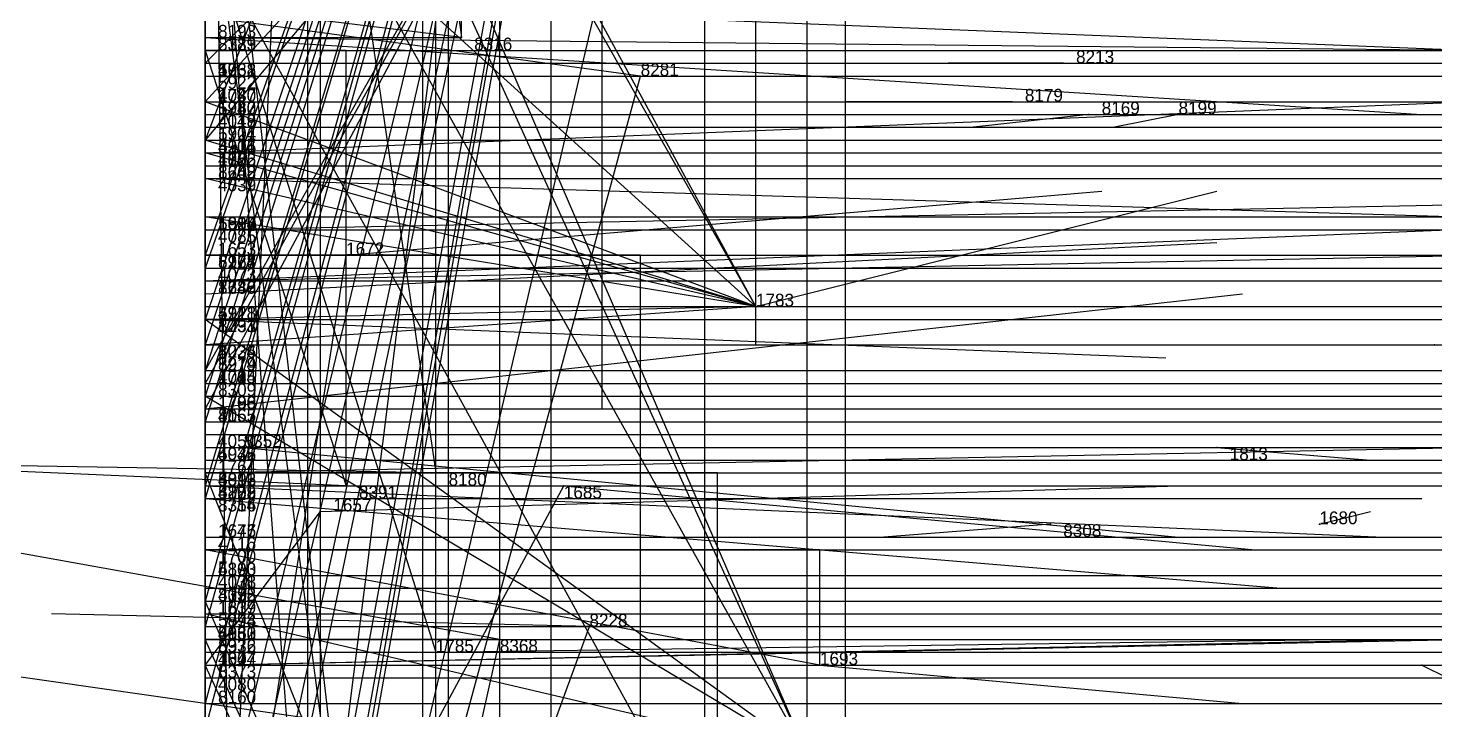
# Model space of a CAD drawing. Extents: x -0.07 to 1.1, y -0.07 to 1.1.
# Drawn here: x -0.0138 to 0.096, y 0.6555 to 0.7087 of the extents above; entities that cross this region are included whole.
import ezdxf

# ---------------------------------------------------------------- set-up
doc = ezdxf.new("R2010")
doc.units = 0
for name, color, linetype in [('Clients', 3, 'CONTINUOUS'), ('Facilities', 3, 'CONTINUOUS'), ('Facilities_lines', 3, 'CONTINUOUS'), ('Min_max_boxes', 1, 'CONTINUOUS'), ('Normals', 1, 'CONTINUOUS'), ('Source_points', 5, 'CONTINUOUS'), ('Text', 3, 'CONTINUOUS')]:
    doc.layers.add(name, color=color, linetype=linetype)

msp = doc.modelspace()

# ---------------------------------------------------------------- linework, layer by layer
at = {"layer": 'Clients', "color": 5}
for p in [(0.02, 0.708, 1), (0, 0.706, 0.241), (0, 0.705, 0.413), (0, 0.705, 0.529), (0, 0.705, 0.682), (0.034, 0.705, 1), (0, 0.703, 0.142), (0, 0.703, 0.22), (0, 0.703, 0.298), (0, 0.703, 0.646), (0, 0.703, 0.541), (0, 0.702, 0.425), (0, 0.701, 0.491), (0, 0.701, 0.59), (0, 0.7, 0.196), (0, 0.7, 0.267), (0, 0.7, 0.833), (0, 0.7, 0.808), (0, 0.699, 0.171), (0, 0.699, 0.543), (0, 0.698, 0.442), (0, 0.698, 0.403), (0, 0.697, 0.137), (0, 0.697, 0.364), (0, 0.694, 0.196), (0, 0.694, 0.584), (0, 0.694, 0.581), (0, 0.693, 0.4), (0, 0.691, 0.245), (0, 0.691, 0.519), (0, 0.691, 0.9), (0.011, 0.691), (0, 0.69, 0.867), (0, 0.689, 0.482), (0, 0.688, 0.01), (0, 0.687, 0.69), (0, 0.686, 0.158), (0, 0.686, 0.393), (0, 0.686, 0.995), (0, 0.684, 0.383), (0, 0.684, 0.77), (0, 0.682, 0.177), (0, 0.682, 0.561), (0, 0.682, 0.862), (0, 0.681, 0.173), (0, 0.681, 0.369), (0, 0.681, 0.342), (0, 0.68, 0.158), (0, 0.68, 0.89), (0, 0.679, 0.015), (0, 0.679, 0.193), (0, 0.678, 0.356), (0, 0.678, 0.772), (0, 0.677, 0.449), (0, 0.676, 0.35), (0, 0.676, 0.687), (0.003, 0.676, 1), (0, 0.675, 0.393), (0, 0.674, 0.328), (0, 0.674, 0.807), (0.018, 0.674, 1), (0, 0.673, 0.725), (0, 0.673, 0.557), (0, 0.673, 0.438), (0, 0.673, 0.975), (0.011, 0.673, 1), (0.028, 0.673), (0, 0.672, 0.98), (0.009, 0.671), (0, 0.669, 0.182), (0, 0.668, 0.217), (0, 0.668, 0.282), (0, 0.666, 0.338), (0, 0.666, 0.706), (0, 0.666, 0.473), (0, 0.665, 0.31), (0, 0.665, 0.418), (0, 0.664, 0.236), (0, 0.664, 0.773), (0, 0.664, 0.777), (0, 0.663, 0.213), (0, 0.662, 0.694), (0, 0.662, 0.497), (0, 0.662, 0.657), (0, 0.662, 0.903), (0.03, 0.662, 1), (0, 0.661, 0.723), (0, 0.661, 0.898), (0, 0.661, 0.887), (0.023, 0.661, 1), (0, 0.66, 0.396), (0, 0.66, 0.597), (0.018, 0.66), (0, 0.659, 0.788), (0, 0.658, 0.4), (0, 0.656, 0.767)]:
    msp.add_point(p, dxfattribs=at)
at = {"layer": 'Facilities', "color": 3}
for p in [(0, 0.708, 0.961), (0, 0.708, 0.933), (0, 0.707, 0.91), (0.067, 0.706, 1), (0.063, 0.703, 1), (0.069, 0.702, 1), (0.076, 0.702, 1), (0, 0.699, 0.068), (0, 0.697, 0.953), (0, 0.693, 0.08), (0, 0.689, 0.055), (0, 0.689, 0.944), (0.043, 0.687), (0.096, 0.684, 1), (0.079, 0.676), (0, 0.674, 0.07), (0, 0.672, 0.969), (0, 0.669, 0.092), (0.066, 0.67, 1), (0.087, 0.67), (0, 0.659, 0.061), (0, 0.659, 0.037), (0.048, 0.659), (0.095, 0.659)]:
    msp.add_point(p, dxfattribs=at)
at = {"layer": 'Facilities_lines', "color": 3}
for p, q in [((0, 0.955, 0.549), (0, 0.699, 0.543)), ((0, 0.955, 0.549), (0, 0.703, 0.541)), ((0, 0.934, 0.407), (0, 0.698, 0.403)), ((0, 0.934, 0.407), (0, 0.705, 0.413)), ((0, 0.934, 0.407), (0, 0.693, 0.4)), ((0, 0.934, 0.407), (0, 0.702, 0.425)), ((0, 0.932, 0.7), (0, 0.705, 0.682)), ((0, 0.928, 0.66), (0, 0.703, 0.646)), ((0, 0.926, 0.689), (0, 0.676, 0.687)), ((0, 0.926, 0.689), (0, 0.687, 0.69)), ((0, 0.914, 0.462), (0, 0.701, 0.491)), ((0, 0.914, 0.462), (0, 0.677, 0.449)), ((0, 0.914, 0.462), (0, 0.689, 0.482)), ((0, 0.914, 0.462), (0, 0.698, 0.442)), ((0, 0.901, 0.66), (0, 0.662, 0.657)), ((0, 0.659, 0.037), (0, 0.899, 0.023)), ((0, 0.861, 0.924), (0.02, 0.708, 1)), ((0.039, 0.802, 1), (0, 0.656, 0.767)), ((0.039, 0.802, 1), (0, 0.678, 0.772)), ((0.039, 0.802, 1), (0, 0.592, 0.863)), ((0.039, 0.802, 1), (0, 0.641, 0.821)), ((0.039, 0.802, 1), (0, 0.69, 0.867)), ((0.039, 0.802, 1), (0, 0.632, 0.794)), ((0.039, 0.802, 1), (0, 0.664, 0.777)), ((0.039, 0.802, 1), (0, 0.615, 0.905)), ((0.039, 0.802, 1), (0, 0.662, 0.903)), ((0.039, 0.802, 1), (0, 0.622, 0.985)), ((0.039, 0.802, 1), (0, 0.673, 0.975)), ((0.039, 0.802, 1), (0, 0.7, 0.833)), ((0.039, 0.802, 1), (0, 0.682, 0.862)), ((0.039, 0.802, 1), (0, 0.684, 0.77)), ((0.039, 0.802, 1), (0, 0.691, 0.9)), ((0.039, 0.802, 1), (0, 0.686, 0.995)), ((0.039, 0.802, 1), (0, 0.581, 0.999)), ((0.039, 0.802, 1), (0, 0.7, 0.808)), ((0.039, 0.802, 1), (0, 0.68, 0.89)), ((0.039, 0.802, 1), (0, 0.654, 0.988)), ((0.039, 0.802, 1), (0, 0.584, 0.988)), ((0.039, 0.802, 1), (0, 0.672, 0.98)), ((0.039, 0.802, 1), (0.003, 0.676, 1)), ((0, 0.797, 0.924), (0.018, 0.674, 1)), ((0, 0.797, 0.924), (0.002, 0.627, 1)), ((0, 0.595, 0.061), (0.008, 0.771)), ((0.043, 0.687), (0, 0.766, 0.124)), ((0.043, 0.687), (0, 0.763, 0.135)), ((0.047, 0.652), (0, 0.761, 0.104)), ((0.047, 0.652), (0, 0.755, 0.086)), ((0, 0.566, 0.975), (0.023, 0.749, 1)), ((0, 0.58, 0.978), (0.029, 0.742, 1)), ((0, 0.453, 0.045), (0, 0.74, 0.11)), ((0, 0.739, 0.944), (0.017, 0.59, 1)), ((0, 0.739, 0.944), (0.014, 0.553, 1)), ((0.031, 0.737), (0, 0.679, 0.193)), ((0.031, 0.737), (0, 0.682, 0.177)), ((0.031, 0.737), (0, 0.7, 0.196)), ((0.031, 0.737), (0, 0.706, 0.241)), ((0.031, 0.737), (0, 0.681, 0.173)), ((0.031, 0.737), (0, 0.703, 0.142)), ((0.031, 0.737), (0, 0.703, 0.22)), ((0.047, 0.652), (0, 0.736, 0.09)), ((0, 0.659, 0.037), (0, 0.73, 0.013)), ((0, 0.659, 0.061), (0, 0.727, 0.173)), ((0.043, 0.687), (0, 0.726, 0.152)), ((0.027, 0.519), (0, 0.723, 0.126)), ((0, 0.58, 0.978), (0.033, 0.721, 1)), ((0, 0.689, 0.055), (0, 0.719, 0.241)), ((0, 0.717, 0.041), (0.018, 0.66)), ((0.05, 0.625), (0, 0.716, 0.178)), ((0, 0.642, 0.604), (0, 0.711, 0.582)), ((0, 0.707, 0.91), (0.011, 0.673, 1)), ((0, 0.642, 0.604), (0, 0.705, 0.529)), ((0, 0.58, 0.978), (0.034, 0.705, 1)), ((0.043, 0.687), (0, 0.703, 0.298)), ((0, 0.642, 0.604), (0, 0.701, 0.59)), ((0.043, 0.687), (0, 0.7, 0.267)), ((0.043, 0.687), (0, 0.699, 0.171)), ((0, 0.453, 0.045), (0, 0.697, 0.137)), ((0.043, 0.687), (0, 0.697, 0.364)), ((0.043, 0.687), (0, 0.694, 0.196)), ((0, 0.642, 0.604), (0, 0.694, 0.584)), ((0, 0.642, 0.604), (0, 0.694, 0.581)), ((0, 0.693, 0.08), (0, 0.664, 0.236)), ((0, 0.659, 0.061), (0, 0.691, 0.245)), ((0, 0.621, 0.105), (0.011, 0.691)), ((0, 0.642, 0.604), (0, 0.691, 0.519)), ((0, 0.453, 0.045), (0, 0.688, 0.01)), ((0.043, 0.687), (0, 0.684, 0.383)), ((0.043, 0.687), (0, 0.686, 0.393)), ((0.047, 0.652), (0, 0.686, 0.158)), ((0, 0.642, 0.604), (0, 0.682, 0.561)), ((0, 0.659, 0.037), (0, 0.681, 0.369)), ((0, 0.659, 0.037), (0, 0.681, 0.342)), ((0.047, 0.652), (0, 0.68, 0.158)), ((0, 0.453, 0.045), (0, 0.679, 0.015)), ((0, 0.659, 0.037), (0, 0.678, 0.356)), ((0, 0.659, 0.037), (0, 0.676, 0.35)), ((0, 0.659, 0.037), (0, 0.675, 0.393)), ((0, 0.659, 0.037), (0, 0.674, 0.328)), ((0.04, 0.573, 1), (0, 0.674, 0.807)), ((0, 0.621, 0.105), (0.028, 0.673)), ((0, 0.642, 0.604), (0, 0.673, 0.725)), ((0, 0.642, 0.604), (0, 0.673, 0.557)), ((0, 0.642, 0.604), (0, 0.673, 0.438)), ((0, 0.659, 0.061), (0.009, 0.671)), ((0, 0.659, 0.061), (0, 0.669, 0.182)), ((0.048, 0.659), (0, 0.668, 0.217)), ((0, 0.659, 0.037), (0, 0.668, 0.282)), ((0, 0.659, 0.037), (0, 0.666, 0.338)), ((0, 0.642, 0.604), (0, 0.666, 0.706)), ((0, 0.642, 0.604), (0, 0.666, 0.473)), ((0, 0.659, 0.037), (0, 0.665, 0.31)), ((0, 0.642, 0.604), (0, 0.665, 0.418)), ((0.04, 0.573, 1), (0, 0.664, 0.773)), ((0.047, 0.652), (0, 0.663, 0.213)), ((0, 0.642, 0.604), (0, 0.662, 0.694)), ((0, 0.642, 0.604), (0, 0.662, 0.497)), ((0, 0.58, 0.978), (0.03, 0.662, 1)), ((0, 0.642, 0.604), (0, 0.661, 0.723)), ((0.04, 0.573, 1), (0, 0.661, 0.898)), ((0.04, 0.573, 1), (0, 0.661, 0.887)), ((0, 0.558, 0.956), (0.023, 0.661, 1)), ((0, 0.659, 0.037), (0, 0.66, 0.396)), ((0, 0.642, 0.604), (0, 0.66, 0.597)), ((0, 0.659, 0.061), (0, 0.628, 0.249)), ((0, 0.659, 0.037), (0, 0.658, 0.4)), ((0.04, 0.573, 1), (0, 0.659, 0.788))]:
    msp.add_line(p, q, dxfattribs=at)
at = {"layer": 'Min_max_boxes', "color": 1}
for p, q in [((0, 0.995, 0.765), (0, 0.581, 0.765)), ((0, 0.995, 1), (0, 0.581, 1)), ((0.039, 0.581, 0.765), (0.039, 0.995, 0.765)), ((0.039, 0.581, 1), (0.039, 0.995, 1)), ((0, 0.699, 0.479), (0, 0.955, 0.479)), ((0, 0.955, 0.479), (0, 0.699, 0.479)), ((0, 0.699, 0.592), (0, 0.955, 0.592)), ((0, 0.955, 0.592), (0, 0.699, 0.592)), ((0, 0.693, 0.4), (0, 0.934, 0.4)), ((0, 0.934, 0.4), (0, 0.693, 0.4)), ((0, 0.693, 0.452), (0, 0.934, 0.452)), ((0, 0.934, 0.452), (0, 0.693, 0.452)), ((0, 0.705, 0.641), (0, 0.932, 0.641)), ((0, 0.932, 0.641), (0, 0.705, 0.641)), ((0, 0.705, 0.721), (0, 0.932, 0.721)), ((0, 0.932, 0.721), (0, 0.705, 0.721)), ((0, 0.703, 0.612), (0, 0.928, 0.612)), ((0, 0.928, 0.612), (0, 0.703, 0.612)), ((0, 0.703, 0.66), (0, 0.928, 0.66)), ((0, 0.928, 0.66), (0, 0.703, 0.66)), ((0, 0.676, 0.624), (0, 0.926, 0.624)), ((0, 0.926, 0.624), (0, 0.676, 0.624)), ((0, 0.676, 0.69), (0, 0.926, 0.69)), ((0, 0.926, 0.69), (0, 0.676, 0.69)), ((0, 0.677, 0.442), (0, 0.914, 0.442)), ((0, 0.914, 0.442), (0, 0.677, 0.442)), ((0, 0.677, 0.491), (0, 0.914, 0.491)), ((0, 0.914, 0.491), (0, 0.677, 0.491)), ((0, 0.903), (0, 0.679)), ((0, 0.903, 0.369), (0, 0.679, 0.369)), ((0.031, 0.679), (0.031, 0.903)), ((0.031, 0.679, 0.369), (0.031, 0.903, 0.369)), ((0, 0.662, 0.589), (0, 0.901, 0.589)), ((0, 0.901, 0.589), (0, 0.662, 0.589)), ((0, 0.662, 0.66), (0, 0.901, 0.66)), ((0, 0.901, 0.66), (0, 0.662, 0.66)), ((0, 0.658, 0.013), (0, 0.899, 0.013)), ((0, 0.899, 0.013), (0, 0.658, 0.013)), ((0, 0.658, 0.4), (0, 0.899, 0.4)), ((0, 0.899, 0.4), (0, 0.658, 0.4)), ((0, 0.861, 0.924), (0, 0.708, 0.924)), ((0, 0.861, 1), (0, 0.708, 1)), ((0.02, 0.708, 0.924), (0.02, 0.861, 0.924)), ((0.02, 0.708, 1), (0.02, 0.861, 1)), ((0, 0.797, 0.924), (0, 0.627, 0.924)), ((0, 0.797, 1), (0, 0.627, 1)), ((0.018, 0.627, 0.924), (0.018, 0.797, 0.924)), ((0.018, 0.627, 1), (0.018, 0.797, 1)), ((0, 0.771), (0, 0.595)), ((0, 0.771, 0.061), (0, 0.595, 0.061)), ((0.008, 0.595), (0.008, 0.771)), ((0.008, 0.595, 0.061), (0.008, 0.771, 0.061)), ((0, 0.766), (0, 0.684)), ((0, 0.766, 0.393), (0, 0.684, 0.393)), ((0.043, 0.684), (0.043, 0.766)), ((0.043, 0.684, 0.393), (0.043, 0.766, 0.393)), ((0, 0.761), (0, 0.62)), ((0, 0.761, 0.381), (0, 0.62, 0.381)), ((0.047, 0.62), (0.047, 0.761)), ((0.047, 0.62, 0.381), (0.047, 0.761, 0.381)), ((0, 0.749, 0.975), (0, 0.537, 0.975)), ((0, 0.749, 1), (0, 0.537, 1)), ((0.023, 0.537, 0.975), (0.023, 0.749, 0.975)), ((0.023, 0.537, 1), (0.023, 0.749, 1)), ((0, 0.742, 0.978), (0, 0.424, 0.978)), ((0, 0.742, 1), (0, 0.424, 1)), ((0.039, 0.424, 0.978), (0.039, 0.742, 0.978)), ((0.039, 0.424, 1), (0.039, 0.742, 1)), ((0, 0.74), (0, 0.343)), ((0, 0.74, 0.504), (0, 0.343, 0.504)), ((0.019, 0.343), (0.019, 0.74)), ((0.019, 0.343, 0.504), (0.019, 0.74, 0.504)), ((0, 0.739, 0.944), (0, 0.553, 0.944)), ((0, 0.739, 1), (0, 0.553, 1)), ((0.017, 0.553, 0.944), (0.017, 0.739, 0.944)), ((0.017, 0.553, 1), (0.017, 0.739, 1)), ((0, 0.727), (0, 0.628)), ((0, 0.727, 0.249), (0, 0.628, 0.249)), ((0.009, 0.628), (0.009, 0.727)), ((0.009, 0.628, 0.249), (0.009, 0.727, 0.249)), ((0, 0.723), (0, 0.481)), ((0, 0.723, 0.504), (0, 0.481, 0.504)), ((0.027, 0.481), (0.027, 0.723)), ((0.027, 0.481, 0.504), (0.027, 0.723, 0.504)), ((0, 0.689, 0.055), (0, 0.719, 0.055)), ((0, 0.719, 0.055), (0, 0.689, 0.055)), ((0, 0.689, 0.241), (0, 0.719, 0.241)), ((0, 0.719, 0.241), (0, 0.689, 0.241)), ((0, 0.717), (0, 0.66)), ((0, 0.717, 0.041), (0, 0.66, 0.041)), ((0.018, 0.66), (0.018, 0.717)), ((0.018, 0.66, 0.041), (0.018, 0.717, 0.041)), ((0, 0.716), (0, 0.625)), ((0, 0.716, 0.178), (0, 0.625, 0.178)), ((0.05, 0.625), (0.05, 0.716)), ((0.05, 0.625, 0.178), (0.05, 0.716, 0.178)), ((0, 0.482, 0.415), (0, 0.711, 0.415)), ((0, 0.711, 0.415), (0, 0.482, 0.415)), ((0, 0.482, 0.756), (0, 0.711, 0.756)), ((0, 0.711, 0.756), (0, 0.482, 0.756)), ((0, 0.708, 0.924), (0.02, 0.708, 0.924)), ((0, 0.708, 1), (0.02, 0.708, 1)), ((0, 0.708, 0.924), (0, 0.708, 1)), ((0.02, 0.708, 0.924), (0.02, 0.708, 1)), ((0.011, 0.707, 0.91), (0, 0.707, 0.91)), ((0, 0.707, 0.91), (0, 0.673, 0.91)), ((0.011, 0.707, 1), (0, 0.707, 1)), ((0, 0.707, 1), (0, 0.673, 1)), ((0, 0.707, 0.91), (0, 0.707, 1)), ((0.011, 0.673, 0.91), (0.011, 0.707, 0.91)), ((0.011, 0.673, 1), (0.011, 0.707, 1)), ((0.011, 0.707, 0.91), (0.011, 0.707, 1)), ((0, 0.705, 0.641), (0, 0.705, 0.641)), ((0, 0.705, 0.721), (0, 0.705, 0.721)), ((0, 0.705, 0.641), (0, 0.705, 0.721)), ((0, 0.705, 0.641), (0, 0.705, 0.721)), ((0, 0.703, 0.612), (0, 0.703, 0.612)), ((0, 0.703, 0.66), (0, 0.703, 0.66)), ((0, 0.703, 0.612), (0, 0.703, 0.66)), ((0, 0.703, 0.612), (0, 0.703, 0.66)), ((0, 0.699, 0.479), (0, 0.699, 0.479)), ((0, 0.699, 0.592), (0, 0.699, 0.592)), ((0, 0.699, 0.479), (0, 0.699, 0.592)), ((0, 0.699, 0.479), (0, 0.699, 0.592)), ((0, 0.664, 0.08), (0, 0.693, 0.08)), ((0, 0.693, 0.08), (0, 0.693, 0.08)), ((0, 0.693, 0.08), (0, 0.664, 0.08)), ((0, 0.664, 0.236), (0, 0.693, 0.236)), ((0, 0.693, 0.236), (0, 0.693, 0.236)), ((0, 0.693, 0.236), (0, 0.664, 0.236)), ((0, 0.693, 0.08), (0, 0.693, 0.236)), ((0, 0.693, 0.08), (0, 0.693, 0.236)), ((0, 0.693, 0.4), (0, 0.693, 0.4)), ((0, 0.693, 0.452), (0, 0.693, 0.452)), ((0, 0.693, 0.4), (0, 0.693, 0.452)), ((0, 0.693, 0.4), (0, 0.693, 0.452)), ((0.034, 0.691), (0, 0.691)), ((0, 0.691), (0, 0.583)), ((0.034, 0.691, 0.105), (0, 0.691, 0.105)), ((0, 0.691, 0.105), (0, 0.583, 0.105)), ((0, 0.691), (0, 0.691, 0.105)), ((0.034, 0.583), (0.034, 0.691)), ((0.034, 0.583, 0.105), (0.034, 0.691, 0.105)), ((0.034, 0.691), (0.034, 0.691, 0.105)), ((0, 0.689, 0.055), (0, 0.689, 0.055)), ((0, 0.689, 0.241), (0, 0.689, 0.241)), ((0, 0.689, 0.055), (0, 0.689, 0.241)), ((0, 0.689, 0.055), (0, 0.689, 0.241)), ((0, 0.684), (0.043, 0.684)), ((0, 0.684, 0.393), (0.043, 0.684, 0.393)), ((0, 0.684), (0, 0.684, 0.393)), ((0.043, 0.684), (0.043, 0.684, 0.393)), ((0, 0.679), (0.031, 0.679)), ((0, 0.679, 0.369), (0.031, 0.679, 0.369)), ((0, 0.679), (0, 0.679, 0.369)), ((0.031, 0.679), (0.031, 0.679, 0.369)), ((0, 0.677, 0.442), (0, 0.677, 0.442)), ((0, 0.677, 0.491), (0, 0.677, 0.491)), ((0, 0.677, 0.442), (0, 0.677, 0.491)), ((0, 0.677, 0.442), (0, 0.677, 0.491)), ((0, 0.676, 0.624), (0, 0.676, 0.624)), ((0, 0.676, 0.69), (0, 0.676, 0.69)), ((0, 0.676, 0.624), (0, 0.676, 0.69)), ((0, 0.676, 0.624), (0, 0.676, 0.69)), ((0.04, 0.674, 0.759), (0, 0.674, 0.759)), ((0, 0.674, 0.759), (0, 0.37, 0.759)), ((0.04, 0.674, 1), (0, 0.674, 1)), ((0, 0.674, 1), (0, 0.37, 1)), ((0, 0.674, 0.759), (0, 0.674, 1)), ((0.04, 0.37, 0.759), (0.04, 0.674, 0.759)), ((0.04, 0.37, 1), (0.04, 0.674, 1)), ((0.04, 0.674, 0.759), (0.04, 0.674, 1)), ((0, 0.673, 0.91), (0.011, 0.673, 0.91)), ((0, 0.673, 1), (0.011, 0.673, 1)), ((0, 0.673, 0.91), (0, 0.673, 1)), ((0.011, 0.673, 0.91), (0.011, 0.673, 1)), ((0.048, 0.668), (0, 0.668)), ((0, 0.668), (0, 0.659)), ((0.048, 0.668, 0.217), (0, 0.668, 0.217)), ((0, 0.668, 0.217), (0, 0.659, 0.217)), ((0, 0.668), (0, 0.668, 0.217)), ((0.048, 0.659), (0.048, 0.668)), ((0.048, 0.659, 0.217), (0.048, 0.668, 0.217)), ((0.048, 0.668), (0.048, 0.668, 0.217)), ((0, 0.664, 0.08), (0, 0.664, 0.08)), ((0, 0.664, 0.236), (0, 0.664, 0.236)), ((0, 0.664, 0.08), (0, 0.664, 0.236)), ((0, 0.664, 0.08), (0, 0.664, 0.236)), ((0, 0.662, 0.589), (0, 0.662, 0.589)), ((0, 0.662, 0.66), (0, 0.662, 0.66)), ((0, 0.662, 0.589), (0, 0.662, 0.66)), ((0, 0.662, 0.589), (0, 0.662, 0.66)), ((0.023, 0.661, 0.956), (0, 0.661, 0.956)), ((0, 0.661, 0.956), (0, 0.558, 0.956)), ((0.023, 0.661, 1), (0, 0.661, 1)), ((0, 0.661, 1), (0, 0.558, 1)), ((0, 0.661, 0.956), (0, 0.661, 1)), ((0.023, 0.558, 0.956), (0.023, 0.661, 0.956)), ((0.023, 0.558, 1), (0.023, 0.661, 1)), ((0.023, 0.661, 0.956), (0.023, 0.661, 1)), ((0, 0.66), (0.018, 0.66)), ((0, 0.66, 0.041), (0.018, 0.66, 0.041)), ((0, 0.66), (0, 0.66, 0.041)), ((0.018, 0.66), (0.018, 0.66, 0.041)), ((0, 0.659), (0.048, 0.659)), ((0, 0.659, 0.217), (0.048, 0.659, 0.217)), ((0, 0.659), (0, 0.659, 0.217)), ((0, 0.658, 0.013), (0, 0.658, 0.013)), ((0, 0.658, 0.4), (0, 0.658, 0.4)), ((0, 0.658, 0.013), (0, 0.658, 0.4)), ((0, 0.658, 0.013), (0, 0.658, 0.4)), ((0.048, 0.659), (0.048, 0.659, 0.217))]:
    msp.add_line(p, q, dxfattribs=at)
at = {"layer": 'Normals', "color": 1}
for p, q in [((0.02, 0.708, 1), (-0.037, 0.715, 1.082)), ((0.034, 0.705, 1), (-0.01, 0.711, 1.09)), ((0, 0.711, 0.931), (0.099, 0.707, 0.921)), ((0, 0.708, 0.961), (0.095, 0.702, 0.932)), ((0, 0.708, 0.933), (0.1, 0.707, 0.925)), ((0, 0.707, 0.91), (0.1, 0.707, 0.91)), ((0, 0.706, 0.241), (0.1, 0.706, 0.241)), ((0.067, 0.706, 1), (0.058, 0.706, 1.1)), ((0, 0.705, 0.413), (0.1, 0.705, 0.413)), ((0, 0.705, 0.682), (0.1, 0.705, 0.682)), ((0, 0.705, 0.529), (0.1, 0.705, 0.529)), ((0, 0.703, 0.142), (0.1, 0.703, 0.142)), ((0, 0.703, 0.22), (0.1, 0.703, 0.22)), ((0, 0.699, 0.068), (0.099, 0.703, 0.079)), ((0, 0.703, 0.298), (0.1, 0.703, 0.298)), ((0, 0.703, 0.646), (0.1, 0.703, 0.646)), ((0, 0.703, 0.541), (0.1, 0.703, 0.541)), ((0, 0.702, 0.425), (0.1, 0.702, 0.425)), ((0.063, 0.703, 1), (0.05, 0.703, 1.099)), ((0.069, 0.702, 1), (0.06, 0.701, 1.1)), ((0.076, 0.702, 1), (0.071, 0.701, 1.1)), ((0, 0.701, 0.491), (0.1, 0.701, 0.491)), ((0, 0.701, 0.59), (0.1, 0.701, 0.59)), ((0, 0.7, 0.196), (0.1, 0.7, 0.196)), ((0, 0.7, 0.267), (0.1, 0.7, 0.267)), ((0, 0.7, 0.833), (0.1, 0.7, 0.833)), ((0, 0.7, 0.808), (0.1, 0.7, 0.808)), ((0, 0.699, 0.171), (0.1, 0.699, 0.171)), ((0, 0.699, 0.543), (0.1, 0.699, 0.543)), ((0, 0.698, 0.403), (0.1, 0.698, 0.403)), ((0, 0.698, 0.442), (0.1, 0.698, 0.442)), ((0, 0.697, 0.137), (0.1, 0.697, 0.137)), ((0, 0.697, 0.364), (0.1, 0.697, 0.364)), ((0, 0.697, 0.953), (0.098, 0.694, 0.932)), ((0.011, 0.691), (0.07, 0.696, 0.08)), ((0.043, 0.687), (0.079, 0.696, 0.093)), ((0, 0.693, 0.08), (0.1, 0.695, 0.087)), ((0, 0.694, 0.196), (0.1, 0.694, 0.196)), ((0, 0.694, 0.584), (0.1, 0.694, 0.584)), ((0, 0.694, 0.581), (0.1, 0.694, 0.581)), ((0, 0.689, 0.055), (0.097, 0.693, 0.077)), ((0, 0.693, 0.4), (0.1, 0.693, 0.4)), ((0, 0.688, 0.01), (0.079, 0.692, 0.072)), ((0, 0.691, 0.245), (0.1, 0.691, 0.245)), ((0, 0.691, 0.519), (0.1, 0.691, 0.519)), ((0, 0.691, 0.9), (0.1, 0.691, 0.9)), ((0, 0.689, 0.944), (0.099, 0.691, 0.931)), ((0, 0.69, 0.867), (0.1, 0.69, 0.867)), ((0, 0.689, 0.482), (0.1, 0.689, 0.482)), ((0, 0.679, 0.015), (0.081, 0.688, 0.074)), ((0, 0.687, 0.69), (0.1, 0.687, 0.69)), ((0, 0.686, 0.158), (0.1, 0.686, 0.158)), ((0, 0.686, 0.393), (0.1, 0.686, 0.393)), ((0, 0.686, 0.995), (0.075, 0.683, 0.93)), ((0, 0.684, 0.383), (0.1, 0.684, 0.383)), ((0, 0.684, 0.77), (0.1, 0.684, 0.77)), ((0.096, 0.684, 1), (0.096, 0.684, 1.1)), ((0, 0.682, 0.177), (0.1, 0.682, 0.177)), ((0, 0.682, 0.561), (0.1, 0.682, 0.561)), ((0, 0.682, 0.862), (0.1, 0.682, 0.862)), ((0, 0.681, 0.173), (0.1, 0.681, 0.173)), ((0, 0.681, 0.369), (0.1, 0.681, 0.369)), ((0, 0.681, 0.342), (0.1, 0.681, 0.342)), ((0, 0.68, 0.158), (0.1, 0.68, 0.158)), ((0, 0.68, 0.89), (0.1, 0.68, 0.89)), ((0, 0.679, 0.193), (0.1, 0.679, 0.193)), ((0, 0.678, 0.356), (0.1, 0.678, 0.356)), ((0, 0.678, 0.772), (0.1, 0.678, 0.772)), ((0, 0.677, 0.449), (0.1, 0.677, 0.449)), ((0.011, 0.673, 1), (-0.058, 0.676, 1.072)), ((0, 0.674, 0.07), (0.099, 0.676, 0.086)), ((0, 0.676, 0.35), (0.1, 0.676, 0.35)), ((0, 0.676, 0.687), (0.1, 0.676, 0.687)), ((0.003, 0.676, 1), (0.076, 0.669, 0.932)), ((0.079, 0.676), (0.091, 0.675, 0.099)), ((0.018, 0.674, 1), (-0.04, 0.675, 1.081)), ((0, 0.675, 0.393), (0.1, 0.675, 0.393)), ((0, 0.674, 0.328), (0.1, 0.674, 0.328)), ((0, 0.674, 0.807), (0.1, 0.674, 0.807)), ((0, 0.673, 0.438), (0.1, 0.673, 0.438)), ((0, 0.673, 0.557), (0.1, 0.673, 0.557)), ((0, 0.673, 0.725), (0.1, 0.673, 0.725)), ((0, 0.673, 0.975), (0.092, 0.669, 0.935)), ((0.009, 0.671), (0.076, 0.673, 0.075)), ((0.028, 0.673), (0.082, 0.668, 0.084)), ((0, 0.672, 0.969), (0.095, 0.672, 0.939)), ((0, 0.672, 0.98), (0.084, 0.665, 0.926)), ((0.087, 0.67), (0.091, 0.671, 0.1)), ((0.023, 0.661, 1), (-0.027, 0.67, 1.086)), ((0, 0.669, 0.182), (0.1, 0.669, 0.182)), ((0, 0.669, 0.092), (0.1, 0.669, 0.094)), ((0.066, 0.67, 1), (0.053, 0.669, 1.099)), ((0, 0.668, 0.217), (0.1, 0.668, 0.217)), ((0, 0.668, 0.282), (0.1, 0.668, 0.282)), ((0, 0.666, 0.473), (0.1, 0.666, 0.473)), ((0, 0.666, 0.338), (0.1, 0.666, 0.338)), ((0, 0.666, 0.706), (0.1, 0.666, 0.706)), ((0, 0.665, 0.418), (0.1, 0.665, 0.418)), ((0, 0.665, 0.31), (0.1, 0.665, 0.31)), ((0, 0.664, 0.236), (0.1, 0.664, 0.236)), ((0, 0.664, 0.777), (0.1, 0.664, 0.777)), ((0, 0.664, 0.773), (0.1, 0.664, 0.773)), ((0.03, 0.662, 1), (-0.012, 0.663, 1.091)), ((0, 0.663, 0.213), (0.1, 0.663, 0.213)), ((0, 0.662, 0.497), (0.1, 0.662, 0.497)), ((0, 0.662, 0.694), (0.1, 0.662, 0.694)), ((0, 0.662, 0.657), (0.1, 0.662, 0.657)), ((0, 0.662, 0.903), (0.1, 0.662, 0.903)), ((0, 0.659, 0.061), (0.098, 0.661, 0.083)), ((0, 0.659, 0.037), (0.094, 0.661, 0.073)), ((0, 0.661, 0.723), (0.1, 0.661, 0.723)), ((0, 0.661, 0.898), (0.1, 0.661, 0.898)), ((0, 0.661, 0.887), (0.1, 0.661, 0.887)), ((0.018, 0.66), (0.088, 0.661, 0.071)), ((0, 0.66, 0.396), (0.1, 0.66, 0.396)), ((0, 0.66, 0.597), (0.1, 0.66, 0.597)), ((0.021, 0.653, 1), (-0.021, 0.659, 1.09)), ((0, 0.659, 0.788), (0.1, 0.659, 0.788)), ((0, 0.658, 0.4), (0.1, 0.658, 0.4)), ((0.048, 0.659), (0.081, 0.656, 0.094)), ((0.095, 0.659), (0.097, 0.658, 0.1)), ((0, 0.656, 0.767), (0.1, 0.656, 0.767))]:
    msp.add_line(p, q, dxfattribs=at)
at = {"layer": 'Source_points', "color": 5}
for p in [(0, 0.708, 0.961), (0, 0.708, 0.933), (0.02, 0.708, 1), (0, 0.707, 0.91), (0, 0.706, 0.241), (0.067, 0.706, 1), (0, 0.705, 0.413), (0, 0.705, 0.682), (0, 0.705, 0.529), (0.034, 0.705, 1), (0, 0.703, 0.142), (0, 0.703, 0.22), (0, 0.703, 0.298), (0, 0.703, 0.646), (0, 0.703, 0.541), (0, 0.702, 0.425), (0.063, 0.703, 1), (0.069, 0.702, 1), (0.076, 0.702, 1), (0, 0.701, 0.491), (0, 0.701, 0.59), (0, 0.7, 0.196), (0, 0.7, 0.267), (0, 0.7, 0.833), (0, 0.7, 0.808), (0, 0.699, 0.068), (0, 0.699, 0.171), (0, 0.699, 0.543), (0, 0.698, 0.403), (0, 0.698, 0.442), (0, 0.697, 0.137), (0, 0.697, 0.364), (0, 0.697, 0.953), (0, 0.694, 0.196), (0, 0.694, 0.584), (0, 0.694, 0.581), (0, 0.693, 0.08), (0, 0.693, 0.4), (0, 0.691, 0.245), (0, 0.691, 0.519), (0, 0.691, 0.9), (0.011, 0.691), (0, 0.69, 0.867), (0, 0.689, 0.055), (0, 0.689, 0.482), (0, 0.689, 0.944), (0, 0.688, 0.01), (0, 0.687, 0.69), (0.043, 0.687), (0, 0.686, 0.158), (0, 0.686, 0.393), (0, 0.686, 0.995), (0, 0.684, 0.383), (0, 0.684, 0.77), (0.096, 0.684, 1), (0, 0.682, 0.177), (0, 0.682, 0.561), (0, 0.682, 0.862), (0, 0.681, 0.173), (0, 0.681, 0.369), (0, 0.681, 0.342), (0, 0.68, 0.158), (0, 0.68, 0.89), (0, 0.679, 0.193), (0, 0.679, 0.015), (0, 0.678, 0.356), (0, 0.678, 0.772), (0, 0.677, 0.449), (0, 0.676, 0.35), (0, 0.676, 0.687), (0.003, 0.676, 1), (0.079, 0.676), (0, 0.675, 0.393), (0, 0.674, 0.07), (0, 0.674, 0.328), (0, 0.674, 0.807), (0.018, 0.674, 1), (0, 0.673, 0.438), (0, 0.673, 0.557), (0, 0.673, 0.725), (0, 0.673, 0.975), (0.011, 0.673, 1), (0.028, 0.673), (0, 0.672, 0.969), (0, 0.672, 0.98), (0.009, 0.671), (0, 0.669, 0.182), (0, 0.669, 0.092), (0.066, 0.67, 1), (0.087, 0.67), (0, 0.668, 0.217), (0, 0.668, 0.282), (0, 0.666, 0.473), (0, 0.666, 0.338), (0, 0.666, 0.706), (0, 0.665, 0.418), (0, 0.665, 0.31), (0, 0.664, 0.236), (0, 0.664, 0.777), (0, 0.664, 0.773), (0, 0.663, 0.213), (0, 0.662, 0.497), (0, 0.662, 0.694), (0, 0.662, 0.657), (0, 0.662, 0.903), (0.03, 0.662, 1), (0, 0.661, 0.723), (0, 0.661, 0.898), (0, 0.661, 0.887), (0.023, 0.661, 1), (0, 0.66, 0.396), (0, 0.66, 0.597), (0.018, 0.66), (0, 0.659, 0.061), (0, 0.659, 0.037), (0, 0.659, 0.788), (0, 0.658, 0.4), (0.048, 0.659), (0.095, 0.659), (0, 0.656, 0.767)]:
    msp.add_point(p, dxfattribs=at)

# ---------------------------------------------------------------- texts
at = {"layer": 'Text', "color": 3}
for s, p in [('8193', (0.001, 0.708, 0.933)), ('8189', (0.001, 0.707, 0.961)), ('8323', (0.001, 0.707, 0.91)), ('8316', (0.021, 0.707, 1)), ('8213', (0.068, 0.706, 1)), ('4062', (0.001, 0.705, 0.413)), ('5938', (0.001, 0.705, 0.529)), ('1731', (0.001, 0.705, 0.241)), ('8281', (0.034, 0.705, 1)), ('5922', (0.001, 0.704, 0.682)), ('4040', (0.001, 0.703, 0.298)), ('1737', (0.001, 0.703, 0.142)), ('8179', (0.064, 0.703, 1)), ('4049', (0.001, 0.701, 0.491)), ('4118', (0.001, 0.701, 0.425)), ('5940', (0.001, 0.702, 0.646)), ('5982', (0.001, 0.702, 0.541)), ('1757', (0.001, 0.702, 0.22)), ('8169', (0.07, 0.702, 1)), ('8199', (0.076, 0.702, 1)), ('5904', (0.001, 0.7, 0.59)), ('1721', (0.001, 0.7, 0.196)), ('4111', (0.001, 0.699, 0.267)), ('5906', (0.001, 0.699, 0.543)), ('8215', (0.001, 0.699, 0.833)), ('8304', (0.001, 0.699, 0.808)), ('4052', (0.001, 0.698, 0.403)), ('4125', (0.001, 0.698, 0.442)), ('1762', (0.001, 0.698, 0.068)), ('1806', (0.001, 0.698, 0.171)), ('8248', (0.001, 0.697, 0.953)), ('1662', (0.001, 0.697, 0.137)), ('4039', (0.001, 0.696, 0.364)), ('5887', (0.001, 0.693, 0.584)), ('5995', (0.001, 0.693, 0.581)), ('1610', (0.001, 0.693, 0.08)), ('1824', (0.001, 0.693, 0.196)), ('4085', (0.001, 0.692, 0.4)), ('5968', (0.001, 0.69, 0.519)), ('8174', (0.001, 0.69, 0.867)), ('8227', (0.001, 0.69, 0.9)), ('1653', (0.001, 0.691, 0.245)), ('1672', (0.011, 0.691)), ('4073', (0.001, 0.689, 0.482)), ('8249', (0.001, 0.688, 0.944)), ('1688', (0.001, 0.688, 0.055)), ('1736', (0.001, 0.688, 0.01)), ('1783', (0.043, 0.687)), ('4121', (0.001, 0.686, 0.393)), ('5918', (0.001, 0.686, 0.69)), ('8231', (0.001, 0.685, 0.995)), ('1793', (0.001, 0.685, 0.158)), ('4034', (0.001, 0.683, 0.383)), ('8226', (0.001, 0.683, 0.77)), ('5974', (0.001, 0.682, 0.561)), ('8219', (0.001, 0.682, 0.862)), ('4045', (0.001, 0.681, 0.369)), ('4095', (0.001, 0.681, 0.342)), ('1734', (0.001, 0.681, 0.173)), ('1714', (0.001, 0.681, 0.177)), ('8309', (0.001, 0.68, 0.89)), ('1706', (0.001, 0.679, 0.193)), ('1780', (0.001, 0.679, 0.158)), ('1798', (0.001, 0.679, 0.015)), ('4057', (0.001, 0.678, 0.356)), ('8165', (0.001, 0.678, 0.772)), ('4050', (0.001, 0.676, 0.449)), ('8352', (0.003, 0.676, 1)), ('4048', (0.001, 0.675, 0.35)), ('4072', (0.001, 0.675, 0.393)), ('5935', (0.001, 0.675, 0.687)), ('1813', (0.08, 0.675)), ('1764', (0.001, 0.674, 0.07)), ('4093', (0.001, 0.673, 0.328)), ('5896', (0.001, 0.673, 0.725)), ('8312', (0.001, 0.673, 0.807)), ('8180', (0.019, 0.673, 1)), ('4128', (0.001, 0.672, 0.438)), ('5889', (0.001, 0.672, 0.557)), ('8202', (0.001, 0.672, 0.975)), ('8391', (0.012, 0.672, 1)), ('1685', (0.028, 0.672)), ('8314', (0.001, 0.671, 0.969)), ('8356', (0.001, 0.671, 0.98)), ('1657', (0.01, 0.671)), ('1680', (0.087, 0.67)), ('4116', (0.001, 0.668, 0.282)), ('1646', (0.001, 0.669, 0.182)), ('1677', (0.001, 0.669, 0.092)), ('8308', (0.067, 0.669, 1)), ('1700', (0.001, 0.667, 0.217)), ('4100', (0.001, 0.666, 0.473)), ('5893', (0.001, 0.666, 0.706)), ('4078', (0.001, 0.665, 0.418)), ('4131', (0.001, 0.665, 0.338)), ('4092', (0.001, 0.664, 0.31)), ('8178', (0.001, 0.664, 0.777)), ('8335', (0.001, 0.664, 0.773)), ('1639', (0.001, 0.663, 0.236)), ('1817', (0.001, 0.663, 0.213)), ('5894', (0.001, 0.662, 0.694)), ('5978', (0.001, 0.662, 0.657)), ('8228', (0.03, 0.662, 1)), ('4031', (0.001, 0.661, 0.497)), ('5950', (0.001, 0.661, 0.723)), ('8183', (0.001, 0.661, 0.903)), ('8362', (0.001, 0.661, 0.898)), ('5932', (0.001, 0.66, 0.597)), ('8376', (0.001, 0.66, 0.887)), ('1785', (0.018, 0.66)), ('8368', (0.023, 0.66, 1)), ('4077', (0.001, 0.659, 0.396)), ('1644', (0.001, 0.659, 0.061)), ('1807', (0.001, 0.659, 0.037)), ('1693', (0.048, 0.659)), ('4080', (0.001, 0.657, 0.4)), ('8373', (0.001, 0.658, 0.788)), ('8160', (0.001, 0.656, 0.767))]:
    msp.add_text(s, height=0.001, dxfattribs=at).set_placement(p)

doc.saveas('drawing.dxf')
